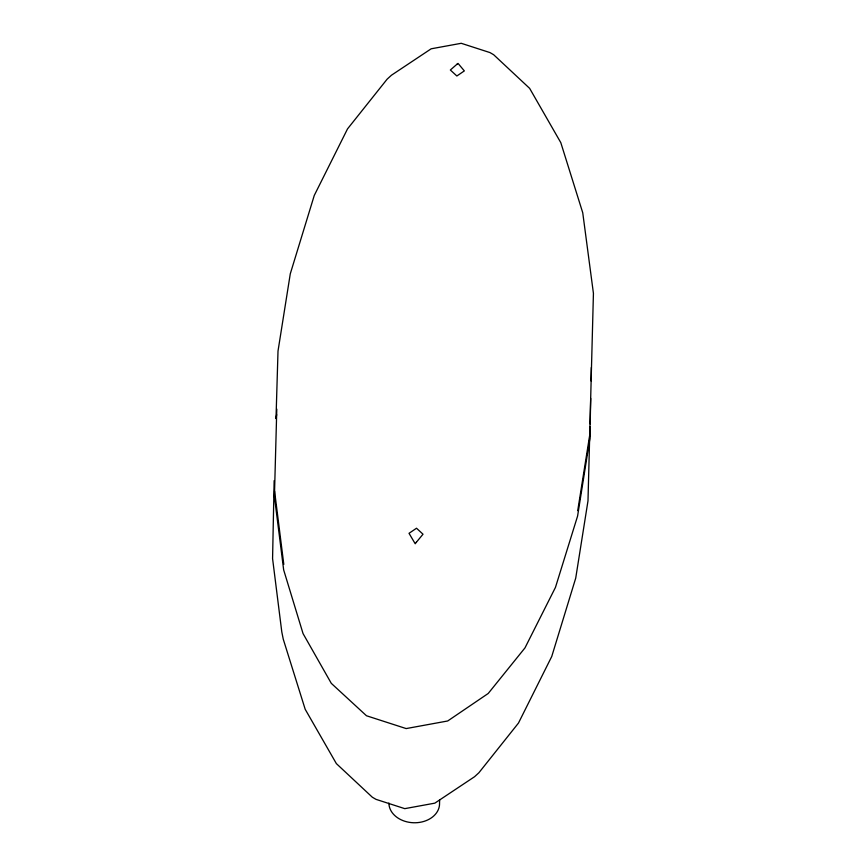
<?xml version="1.0" encoding="UTF-8"?>
<svg xmlns="http://www.w3.org/2000/svg" width="866" height="866" viewBox="0 0 866 866"><rect width="100%" height="100%" fill="white"/><g stroke="black" fill="none" stroke-linecap="round" stroke-linejoin="round"><path stroke-width="1.3" d="M274.143 480.641L272.574 558.592L281.796 631.92L283.258 639.184L305.189 709.286L336.365 763.606L372.337 797.229L376.028 799.361L404.768 808.649L434.829 803.15L474.536 776.737L478.866 772.786L518.485 723.045L551.739 656.504L575.717 578.142L587.992 500.873L593.427 293.358L582.742 212.765L560.811 142.663L529.635 88.354L493.663 54.731L489.972 52.588L461.232 43.3L431.171 48.799L391.464 75.212L387.134 79.163L347.515 128.904L314.261 195.456L290.283 273.808L278.008 351.076L276.005 418.603L276.644 414.608M590.092 426.743L589.843 438.835L577.579 516.104L555.452 587.408L524.969 647.909L488.218 693.471L447.7 720.977L406.176 728.577L366.47 715.749L331.299 683.35L303.057 633.598L283.658 569.882L274.425 496.554L276.784 409.12M590.19 423.939L590.699 398.403M591.056 380.932L591.326 367.487M439.657 799.643L439.495 805.023A25.33 19.377 1.7 0 1 413.342 822.743A25.33 19.377 1.7 0 1 388.91 803.02M577.73 510.615L589.995 433.346M274.576 491.065L283.799 564.405M416.319 542.3L415.215 543.772L409.023 533.315L416.514 528.228L423.009 534.214L416.319 542.3M456.977 64.236L450.352 70.005L456.858 75.992L464.338 70.904L458.06 63.424L456.977 64.236"/></g></svg>
